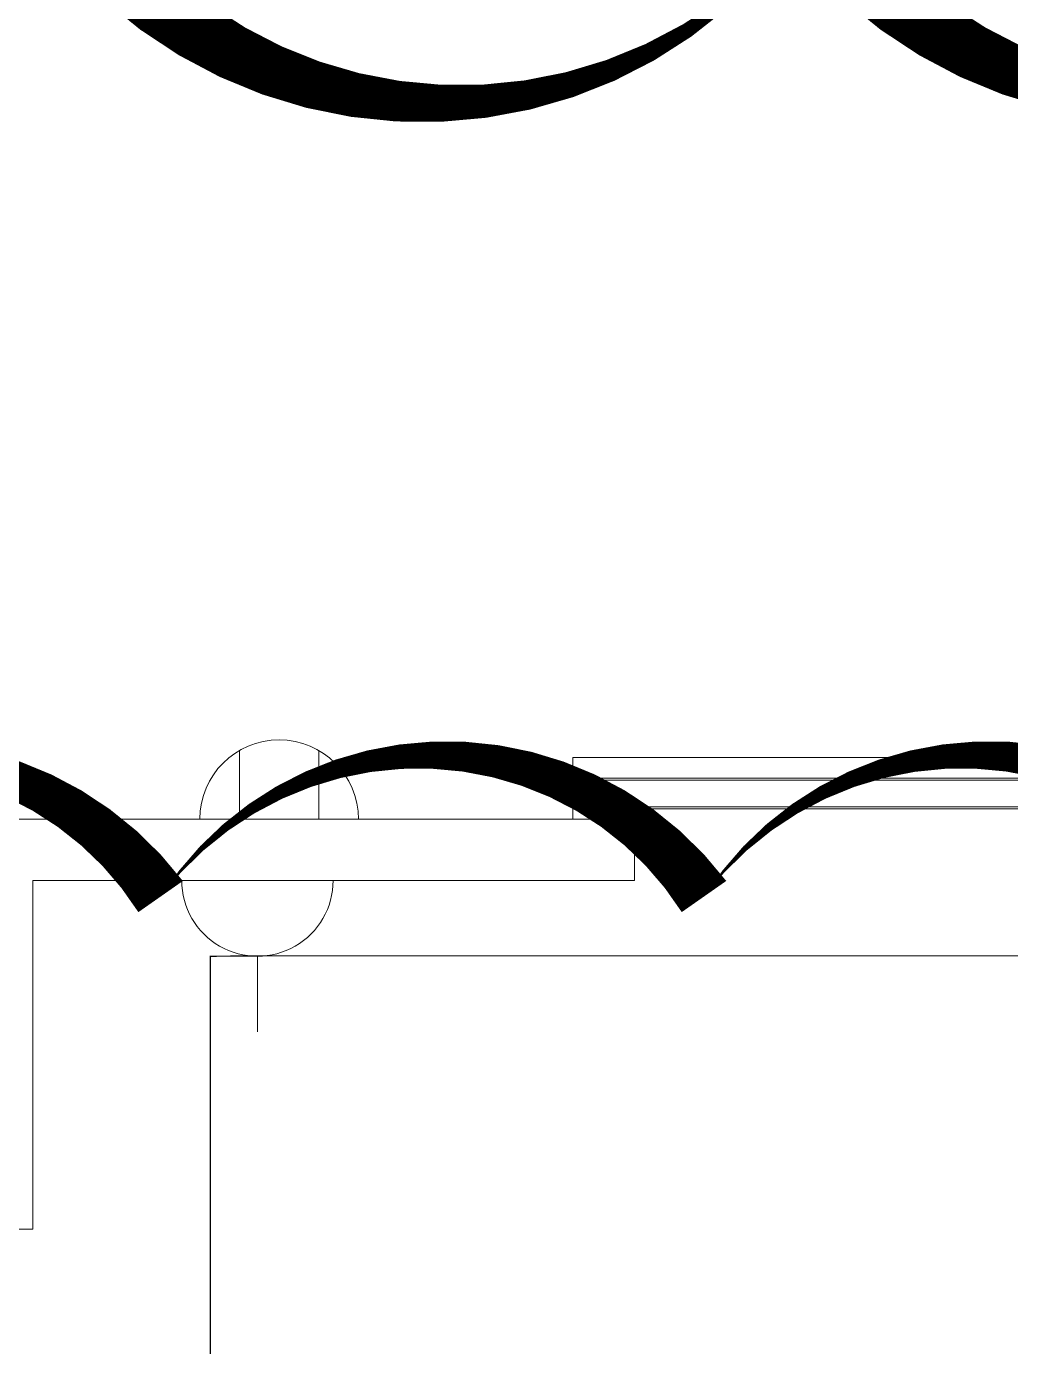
# Model space of a CAD drawing. Header units: metres. Extents: x 75097 to 220695, y -1557923 to -1361206.
# Drawn here: x 152417 to 154817, y -1408367 to -1405147 of the extents above; entities that cross this region are included whole.
import ezdxf

# ---------------------------------------------------------------- set-up
doc = ezdxf.new("R2010")
doc.units = ezdxf.units.M
doc.layers.get('0').update_dxf_attribs({"lineweight": 0})
doc.layers.add('A-100 - Copy$0$Walls', color=8, linetype='Continuous', lineweight=0)
doc.layers.add('A-100 - Copy$0$Wooden Joinery', color=8, linetype='Continuous', lineweight=0)
for name, color, linetype, lineweight, true_color in [('E-POWR', 7, 'Continuous', 9, 0x4e7e3e), ('EXF', 7, 'Continuous', 0, 0x4e7e3e), ('REV 01', 7, 'Continuous', 0, 0xe41b4d)]:
    doc.layers.add(name, color=color, linetype=linetype, lineweight=lineweight, true_color=true_color)

# ---------------------------------------------------------------- blocks, each defined once
blk = doc.blocks.new('NORMAL SOCKET')
at = {"layer": 'E-POWR'}
for p, q in [((0, 307.7), (0, 615.4)), ((-307.7, 0), (307.7, 0))]:
    blk.add_line(p, q, dxfattribs=at)
blk.add_ellipse((0, 0), major_axis=(32.8, 305.9), ratio=1, start_param=4.81904, end_param=7.960633, dxfattribs=at)
blk = doc.blocks.new('MECH UPDATED')
at = {"layer": 'EXF', "color": 85, "elevation": 0}
for points in [[(101035.6, -1363352.2), (101035.5, -1363739)], [(101035.6, -1363448.9), (101203.1, -1363448.9)], [(101035.5, -1363642.3), (101203, -1363642.4)]]:
    blk.add_lwpolyline(points, dxfattribs=at)
at = {"layer": 'EXF', "color": 85}
blk.add_arc((101035.5, -1363545.6, 0), 193.4, 269.9854, 89.9854, dxfattribs=at)
blk = doc.blocks.new('A-100 - Copy')
at = {"layer": 'A-100 - Copy$0$Walls'}
for p, q in [((152333.1, -1407080.6, 0), (153899.9, -1407080.6, 0)), ((153899.9, -1407080.6, 0), (153899.9, -1407230.6, 0)), ((152433.1, -1407230.6, 0), (153899.9, -1407230.6, 0)), ((152433.1, -1407230.6, 0), (152433.1, -1408080.6, 0)), ((149795.1, -1408080.6, 0), (152433.1, -1408080.6, 0))]:
    blk.add_line(p, q, dxfattribs=at)
at = {"layer": 'A-100 - Copy$0$Wooden Joinery', "elevation": 0}
blk.add_lwpolyline([(153749.9, -1407080.6), (153749.9, -1406930.6), (158149.9, -1406930.6), (158149.9, -1407080.6)], dxfattribs=at)
for points in [[(155864.9, -1407050.6), (155854.9, -1407050.6), (155854.9, -1407055.6), (155889.9, -1407055.6, 0.414214), (155899.9, -1407045.6), (155899.9, -1406990.6, 0.414214), (155889.9, -1406980.6), (153809.9, -1406980.6, 0.414214), (153799.9, -1406990.6), (153799.9, -1407045.6, 0.414214), (153809.9, -1407055.6), (153844.9, -1407055.6), (153844.9, -1407050.6), (153834.9, -1407050.6), (153834.9, -1407040.6), (153864.9, -1407040.6), (153864.9, -1407050.6), (153854.9, -1407050.6), (153854.9, -1407055.6), (155844.9, -1407055.6), (155844.9, -1407050.6), (155834.9, -1407050.6), (155834.9, -1407040.6), (155864.9, -1407040.6)], [(155829.9, -1407050.6), (153869.9, -1407050.6), (153869.9, -1407035.6), (153829.9, -1407035.6), (153829.9, -1407050.6), (153809.9, -1407050.6, -0.414214), (153804.9, -1407045.6), (153804.9, -1406990.6, -0.414214), (153809.9, -1406985.6), (155889.9, -1406985.6, -0.414214), (155894.9, -1406990.6), (155894.9, -1407045.6, -0.414214), (155889.9, -1407050.6), (155869.9, -1407050.6), (155869.9, -1407035.6), (155829.9, -1407035.6)]]:
    blk.add_lwpolyline(points, format="xyb", close=True, dxfattribs=at)
at = {"layer": 'A-100 - Copy$0$Wooden Joinery'}
blk.add_arc((153849.9, -1407055.6, 0), 25, 180, 0, dxfattribs=at)

msp = doc.modelspace()

# ---------------------------------------------------------------- linework, layer by layer
at = {"layer": 'E-POWR', "const_width": 3, "elevation": 0}
msp.add_lwpolyline([(150715, -1410305.1), (152865.9, -1410305.1), (152865.9, -1407415.2), (153000.3, -1407414.2), (159128.7, -1407414.2), (159128.7, -1411343.1), (146081, -1411343.1), (145053.3, -1411343.5)], dxfattribs=at)

# ---------------------------------------------------------------- block references
at = {"layer": 'E-POWR', "color": 85, "xscale": -0.6, "yscale": 0.6, "zscale": 0.6, "rotation": 180}
msp.add_blockref('NORMAL SOCKET', (152980.6, -1407230.6, 0), dxfattribs=at)
at = {"layer": 'EXF', "color": 85, "rotation": 90}
msp.add_blockref('MECH UPDATED', (-1210512.1, -1508116.2, 0), dxfattribs=at)

# ---------------------------------------------------------------- next in the draw order: block references
msp.add_blockref('A-100 - Copy', (0, 0))

# ---------------------------------------------------------------- next in the draw order: linework, layer by layer
at = {"layer": 'REV 01', "color": 3}
for points, elevation in [([(142666.9, -1397087.7, 0, 180.5, -0.520567), (144471.7, -1397087.6, 0, 180.5, -0.520567), (146276.4, -1397087.5, 0, 180.5, -0.520567), (148081.2, -1397087.5, 0, 180.5, -0.520567), (149886, -1397087.4, 0, 180.5, -0.520567), (151690.8, -1397087.3, 0, 180.5, -0.520567), (153495.6, -1397087.3, 0, 180.5, -0.520567), (155300.4, -1397087.2, 0, 180.5, -0.520567), (157105.1, -1397087.1, 0, 180.5, -0.520567), (158909.9, -1397087, 0, 180.5, -0.520567), (159050.9, -1398748.8, 0, 180.5, -0.520567), (159048.8, -1400553.6, 0, 180.5, -0.520567), (159046.6, -1402358.4, 0, 180.5, -0.520567), (159044.4, -1404163.1, 0, 180.5, -0.520567), (157940.6, -1404865, 0, 180.5, -0.520567), (156135.8, -1404865, 0, 180.5, -0.520567), (154331, -1404865.1, 0, 180.5, -0.520567), (152526.2, -1404865.2, 0, 180.5, -0.520567), (150721.5, -1404865.3, 0, 180.5, -0.520567), (148916.7, -1404865.3, 0, 180.5, -0.520567), (147111.9, -1404865.4, 0, 180.5, -0.520567), (145307.1, -1404865.5, 0, 180.5, -0.520567), (143502.3, -1404865.6, 0, 180.5, -0.520567), (141697.6, -1404865.6, 0, 180.5, -0.520567)], -2.4), ([(155996, -1411752.3, 0, 132.5, -0.520567), (154671.1, -1411752.4, 0, 132.5, -0.520567), (153346.2, -1411752.5, 0, 132.5, -0.520567), (152021.3, -1411752.6, 0, 132.5, -0.520567), (150696.4, -1411752.7, 0, 132.5, -0.520567), (149371.5, -1411752.8, 0, 132.5, -0.520567), (148046.5, -1411753, 0, 132.5, -0.520567), (146721.6, -1411753.1, 0, 132.5, -0.520567), (145396.7, -1411753.2, 0, 132.5, -0.520567), (144071.8, -1411753.3, 0, 132.5, -0.520567), (143462.3, -1411039.4, 0, 132.5, -0.520567), (143465, -1409714.5, 0, 132.5, -0.520567), (143467.8, -1408389.6, 0, 132.5, -0.520567), (143470.1, -1407270.4, 0, 132.5, -0.520567), (144795.1, -1407270.3, 0, 132.5, -0.520567), (146120, -1407270.1, 0, 132.5, -0.520567), (147444.9, -1407270, 0, 132.5, -0.520567), (148769.8, -1407269.9, 0, 132.5, -0.520567), (150094.7, -1407269.8, 0, 132.5, -0.520567), (151419.6, -1407269.7, 0, 132.5, -0.520567), (152744.6, -1407269.6, 0, 132.5, -0.520567), (154069.5, -1407269.5, 0, 132.5, -0.520567), (155394.4, -1407269.3, 0, 132.5, -0.520567)], 0)]:
    msp.add_lwpolyline(points, format="xyseb", dxfattribs=dict(at, elevation=elevation))

doc.saveas('drawing.dxf')
